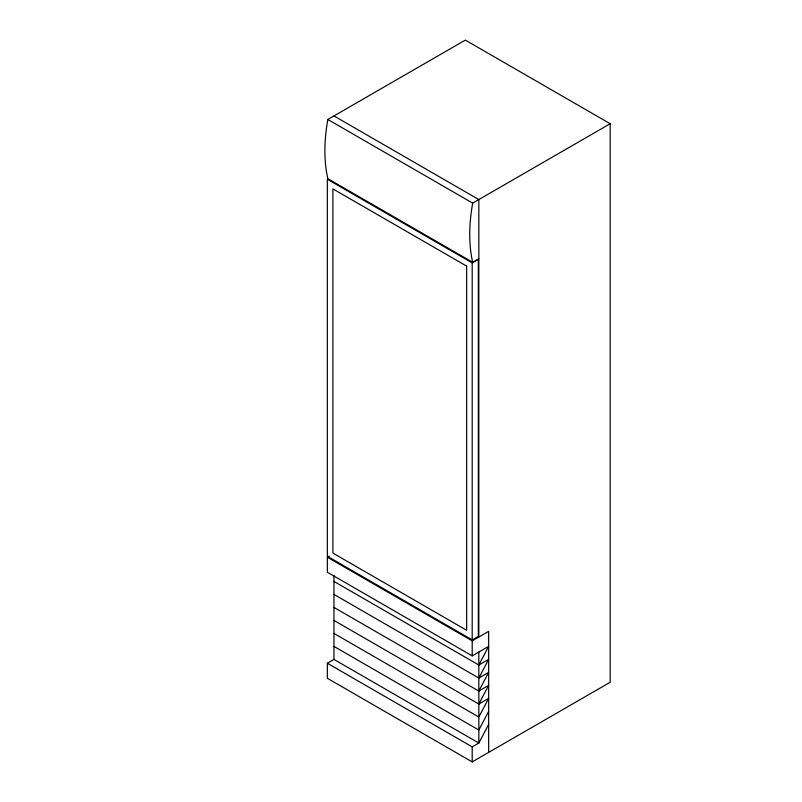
<?xml version="1.0" encoding="UTF-8"?>
<svg xmlns="http://www.w3.org/2000/svg" width="802" height="802" viewBox="0 0 802 802"><rect width="100%" height="100%" fill="white"/><g stroke="black" fill="none" stroke-linecap="round" stroke-linejoin="round"><path stroke-width="1.2" d="M333.973 581.41L478.834 665.038L488.649 646.372L472.198 655.866L327.346 572.237L327.346 557.21L329.241 556.117M333.973 594.412L478.834 678.041L488.649 659.374L478.834 665.038M333.973 607.415L478.834 691.043L488.649 672.377L478.834 678.041M333.973 620.417L478.834 704.046L488.649 685.379L478.834 691.043M488.649 711.374L478.834 730.051L333.973 646.412M488.649 724.376L478.834 743.043L472.198 746.873L327.346 663.244L327.346 678.271L472.198 761.9L610.182 682.241L610.182 123.729L465.33 40.1L327.838 119.478A159.899 92.32 -60 0 0 327.838 178.696L472.689 262.334L478.834 258.785M327.838 119.478L472.689 203.117L610.182 123.729M472.198 262.896L478.343 259.357L478.343 636.367L472.198 639.916L327.346 556.277L327.346 179.267L472.198 262.896L472.198 639.916M327.346 663.244L333.973 659.414L478.834 743.043L478.834 652.046M327.346 557.21L472.198 640.848L488.649 631.344L488.649 752.406M478.834 704.046L488.649 698.372L478.834 717.048L333.973 633.41M333.973 115.939L478.834 199.568L478.834 637.019M472.198 640.848L472.198 655.866M472.198 746.873L472.198 761.9M333.973 575.505L333.973 659.414M472.689 262.334A159.899 92.32 -60 0 1 472.689 203.117M466.644 266.114L332.9 188.891L332.9 553.069L466.644 630.282L466.644 266.114"/></g></svg>
